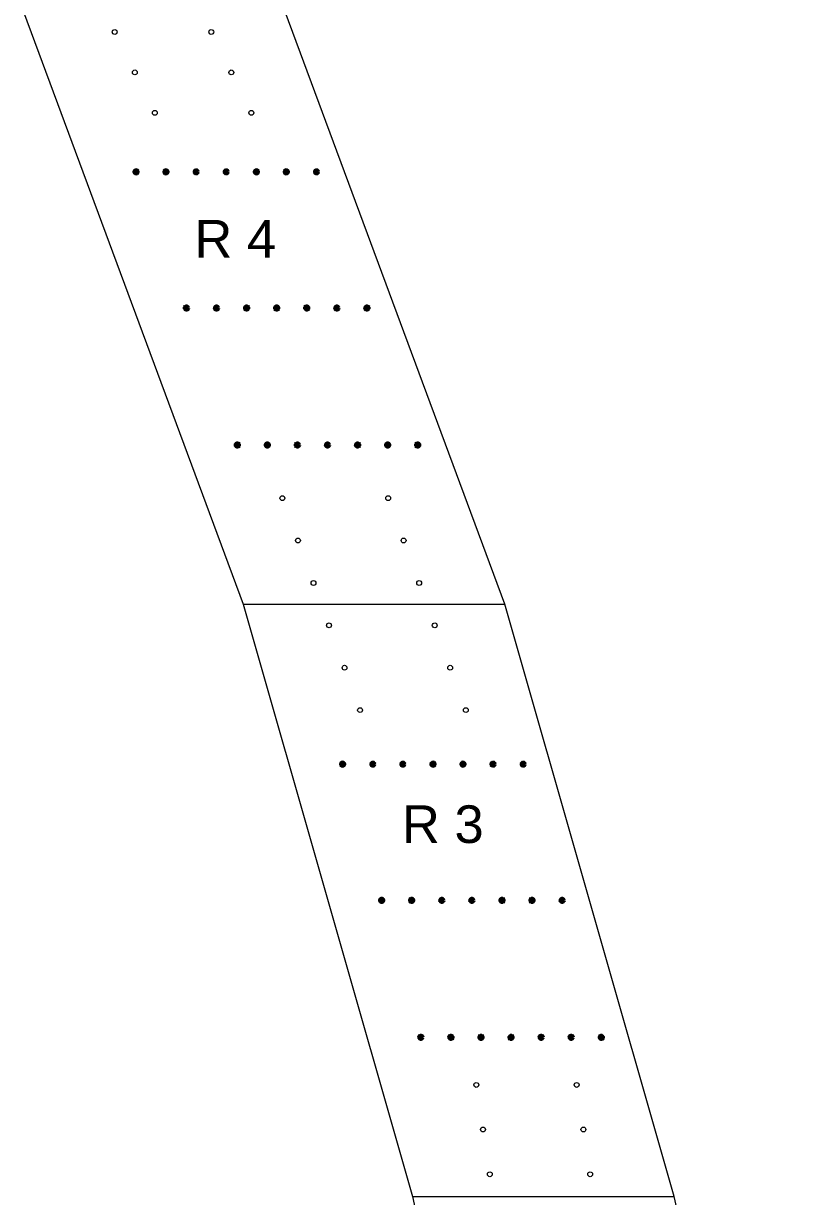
# Model space of a CAD drawing. Header units: inches. Extents: x -2039 to 487, y -866 to 2565.
# Drawn here: x -177.8 to -73.5, y 905.3 to 1061.2 of the extents above; entities that cross this region are included whole.
import ezdxf

# ---------------------------------------------------------------- set-up
doc = ezdxf.new("R2010")
doc.units = ezdxf.units.IN
doc.header["$MEASUREMENT"] = 0
doc.header["$PDMODE"] = 32
doc.header["$PDSIZE"] = 0.51
for name, color, linetype, lineweight in [('Annotation', 7, 'Continuous', 9), ('Drilling', 3, 'Continuous', 13), ('Engrave', 4, 'Continuous', 50)]:
    doc.layers.add(name, color=color, linetype=linetype, lineweight=lineweight)
doc.styles.get("Standard").update_dxf_attribs({"font": 'Arial.ttf'})

# ---------------------------------------------------------------- blocks, each defined once
blk = doc.blocks.new('*U48')
at = {"layer": 'Engrave'}
blk.add_point((0, 0), dxfattribs=at)
blk = doc.blocks.new('*U49')
at = {"layer": 'Engrave', "color": 0, "linetype": 'ByBlock', "lineweight": -2, "transparency": 16777216}
for p in [(-24, 0), (-20, 0), (-16, 0), (-12, 0), (-8, 0), (-4, 0), (0, 0)]:
    blk.add_blockref('*U48', p, dxfattribs=at)
blk = doc.blocks.new('*U50')
at = {"layer": 'Engrave'}
blk.add_point((0, 0), dxfattribs=at)
blk = doc.blocks.new('*U51')
at = {"layer": 'Engrave', "color": 0, "linetype": 'ByBlock', "lineweight": -2, "transparency": 16777216}
for p in [(-24, 0), (-20, 0), (-16, 0), (-12, 0), (-8, 0), (-4, 0), (0, 0)]:
    blk.add_blockref('*U50', p, dxfattribs=at)
blk = doc.blocks.new('*U52')
at = {"layer": 'Engrave'}
blk.add_point((0, 0), dxfattribs=at)
blk = doc.blocks.new('*U53')
at = {"layer": 'Engrave', "color": 0, "linetype": 'ByBlock', "lineweight": -2, "transparency": 16777216}
for p in [(-24, 0), (-20, 0), (-16, 0), (-12, 0), (-8, 0), (-4, 0), (0, 0)]:
    blk.add_blockref('*U52', p, dxfattribs=at)
blk = doc.blocks.new('*U54')
at = {"layer": 'Engrave'}
blk.add_point((0, 0), dxfattribs=at)
blk = doc.blocks.new('*U55')
at = {"layer": 'Engrave', "color": 0, "linetype": 'ByBlock', "lineweight": -2, "transparency": 16777216}
for p in [(-24, 0), (-20, 0), (-16, 0), (-12, 0), (-8, 0), (-4, 0), (0, 0)]:
    blk.add_blockref('*U54', p, dxfattribs=at)
blk = doc.blocks.new('*U56')
at = {"layer": 'Engrave'}
blk.add_point((0, 0), dxfattribs=at)
blk = doc.blocks.new('*U57')
at = {"layer": 'Engrave', "color": 0, "linetype": 'ByBlock', "lineweight": -2, "transparency": 16777216}
for p in [(-24, 0), (-20, 0), (-16, 0), (-12, 0), (-8, 0), (-4, 0), (0, 0)]:
    blk.add_blockref('*U56', p, dxfattribs=at)
blk = doc.blocks.new('*U58')
at = {"layer": 'Engrave'}
blk.add_point((0, 0), dxfattribs=at)
blk = doc.blocks.new('*U59')
at = {"layer": 'Engrave', "color": 0, "linetype": 'ByBlock', "lineweight": -2, "transparency": 16777216}
for p in [(-24, 0), (-20, 0), (-16, 0), (-12, 0), (-8, 0), (-4, 0), (0, 0)]:
    blk.add_blockref('*U58', p, dxfattribs=at)

msp = doc.modelspace()

# ---------------------------------------------------------------- linework, layer by layer
at = {"color": 7, "linetype": 'Continuous', "lineweight": 15}
for p, q in [((-177.77, 1062.79), (-148.56, 984.07)), ((-113.76, 984.07), (-142.97, 1062.79)), ((-148.56, 984.07), (-113.76, 984.07)), ((-148.56, 984.07), (-126.05, 905.35)), ((-148.56, 984.07), (-113.76, 984.07)), ((-91.24, 905.35), (-113.76, 984.07)), ((-126.05, 905.35), (-91.24, 905.35)), ((-126.05, 905.35), (-108.31, 826.63)), ((-126.05, 905.35), (-91.24, 905.35)), ((-73.5, 826.63), (-91.24, 905.35))]:
    msp.add_line(p, q, dxfattribs=at)
at = {"layer": 'Drilling'}
for centre, radius in [((-165.64, 1060.1), 0.323), ((-152.8, 1060.1), 0.323), ((-162.97, 1054.73), 0.323), ((-150.13, 1054.73), 0.323), ((-160.3, 1049.35), 0.323), ((-147.47, 1049.35), 0.323), ((-143.34, 998.15), 0.322), ((-129.28, 998.15), 0.322), ((-141.27, 992.52), 0.322), ((-127.22, 992.52), 0.322), ((-139.21, 986.88), 0.322), ((-125.15, 986.88), 0.322), ((-137.14, 981.25), 0.322), ((-123.08, 981.25), 0.322), ((-135.07, 975.62), 0.322), ((-121.02, 975.62), 0.322), ((-133.01, 969.99), 0.322), ((-118.95, 969.99), 0.322), ((-117.55, 920.18), 0.322), ((-104.21, 920.18), 0.322), ((-116.66, 914.25), 0.322), ((-103.31, 914.25), 0.322), ((-115.76, 908.31), 0.322), ((-102.41, 908.31), 0.322)]:
    msp.add_circle(centre, radius, dxfattribs=at)

# ---------------------------------------------------------------- block references
at = {"layer": 'Engrave', "rotation": 180}
for name, p in [('*U55', (-162.81, 1041.52)), ('*U57', (-156.1, 1023.43)), ('*U59', (-149.34, 1005.22)), ('*U49', (-135.32, 962.8)), ('*U51', (-130.14, 944.71)), ('*U53', (-124.93, 926.5))]:
    msp.add_blockref(name, p, dxfattribs=at)

# ---------------------------------------------------------------- texts
at = {"insert": (-127.44, 957.33), "char_height": 5, "attachment_point": 1}
msp.add_mtext_dynamic_manual_height_columns('R 3', width=13.2209, gutter_width=1, heights=[0], dxfattribs=at)
at = {"layer": 'Annotation', "insert": (-155.04, 1035.12), "char_height": 5, "attachment_point": 1}
msp.add_mtext_dynamic_manual_height_columns('R 4', width=13.2209, gutter_width=1, heights=[0], dxfattribs=at)

doc.saveas('drawing.dxf')
